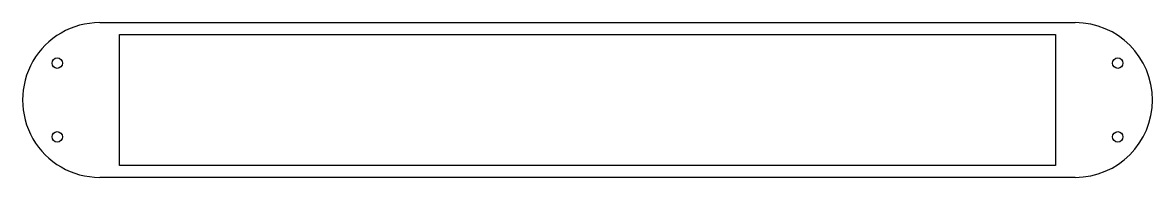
# Model space of a CAD drawing. Extents: x 378 to 810, y 481 to 540.
import ezdxf

# ---------------------------------------------------------------- set-up
doc = ezdxf.new("R2010")
doc.units = 0
doc.layers.add('View003', color=7, linetype='CONTINUOUS')

msp = doc.modelspace()

# ---------------------------------------------------------------- linework, layer by layer
at = {"layer": 'View003'}
for p, q in [((408, 540), (781, 540)), ((415.5, 535.5), (773.5, 535.5)), ((415.5, 485.5), (415.5, 535.5)), ((773.5, 535.5), (773.5, 485.5)), ((773.5, 485.5), (415.5, 485.5)), ((781, 481), (408, 481))]:
    msp.add_line(p, q, dxfattribs=at)
for centre in [(391.75, 524.573), (797.25, 524.573), (391.75, 496.427), (797.25, 496.427)]:
    msp.add_circle(centre, 2, dxfattribs=at)
for centre, start, end in [((408, 510.5), 89.9999, -89.9999), ((781, 510.5), -89.9999, 89.9999)]:
    msp.add_arc(centre, 29.5, start, end, dxfattribs=at)

doc.saveas('drawing.dxf')
